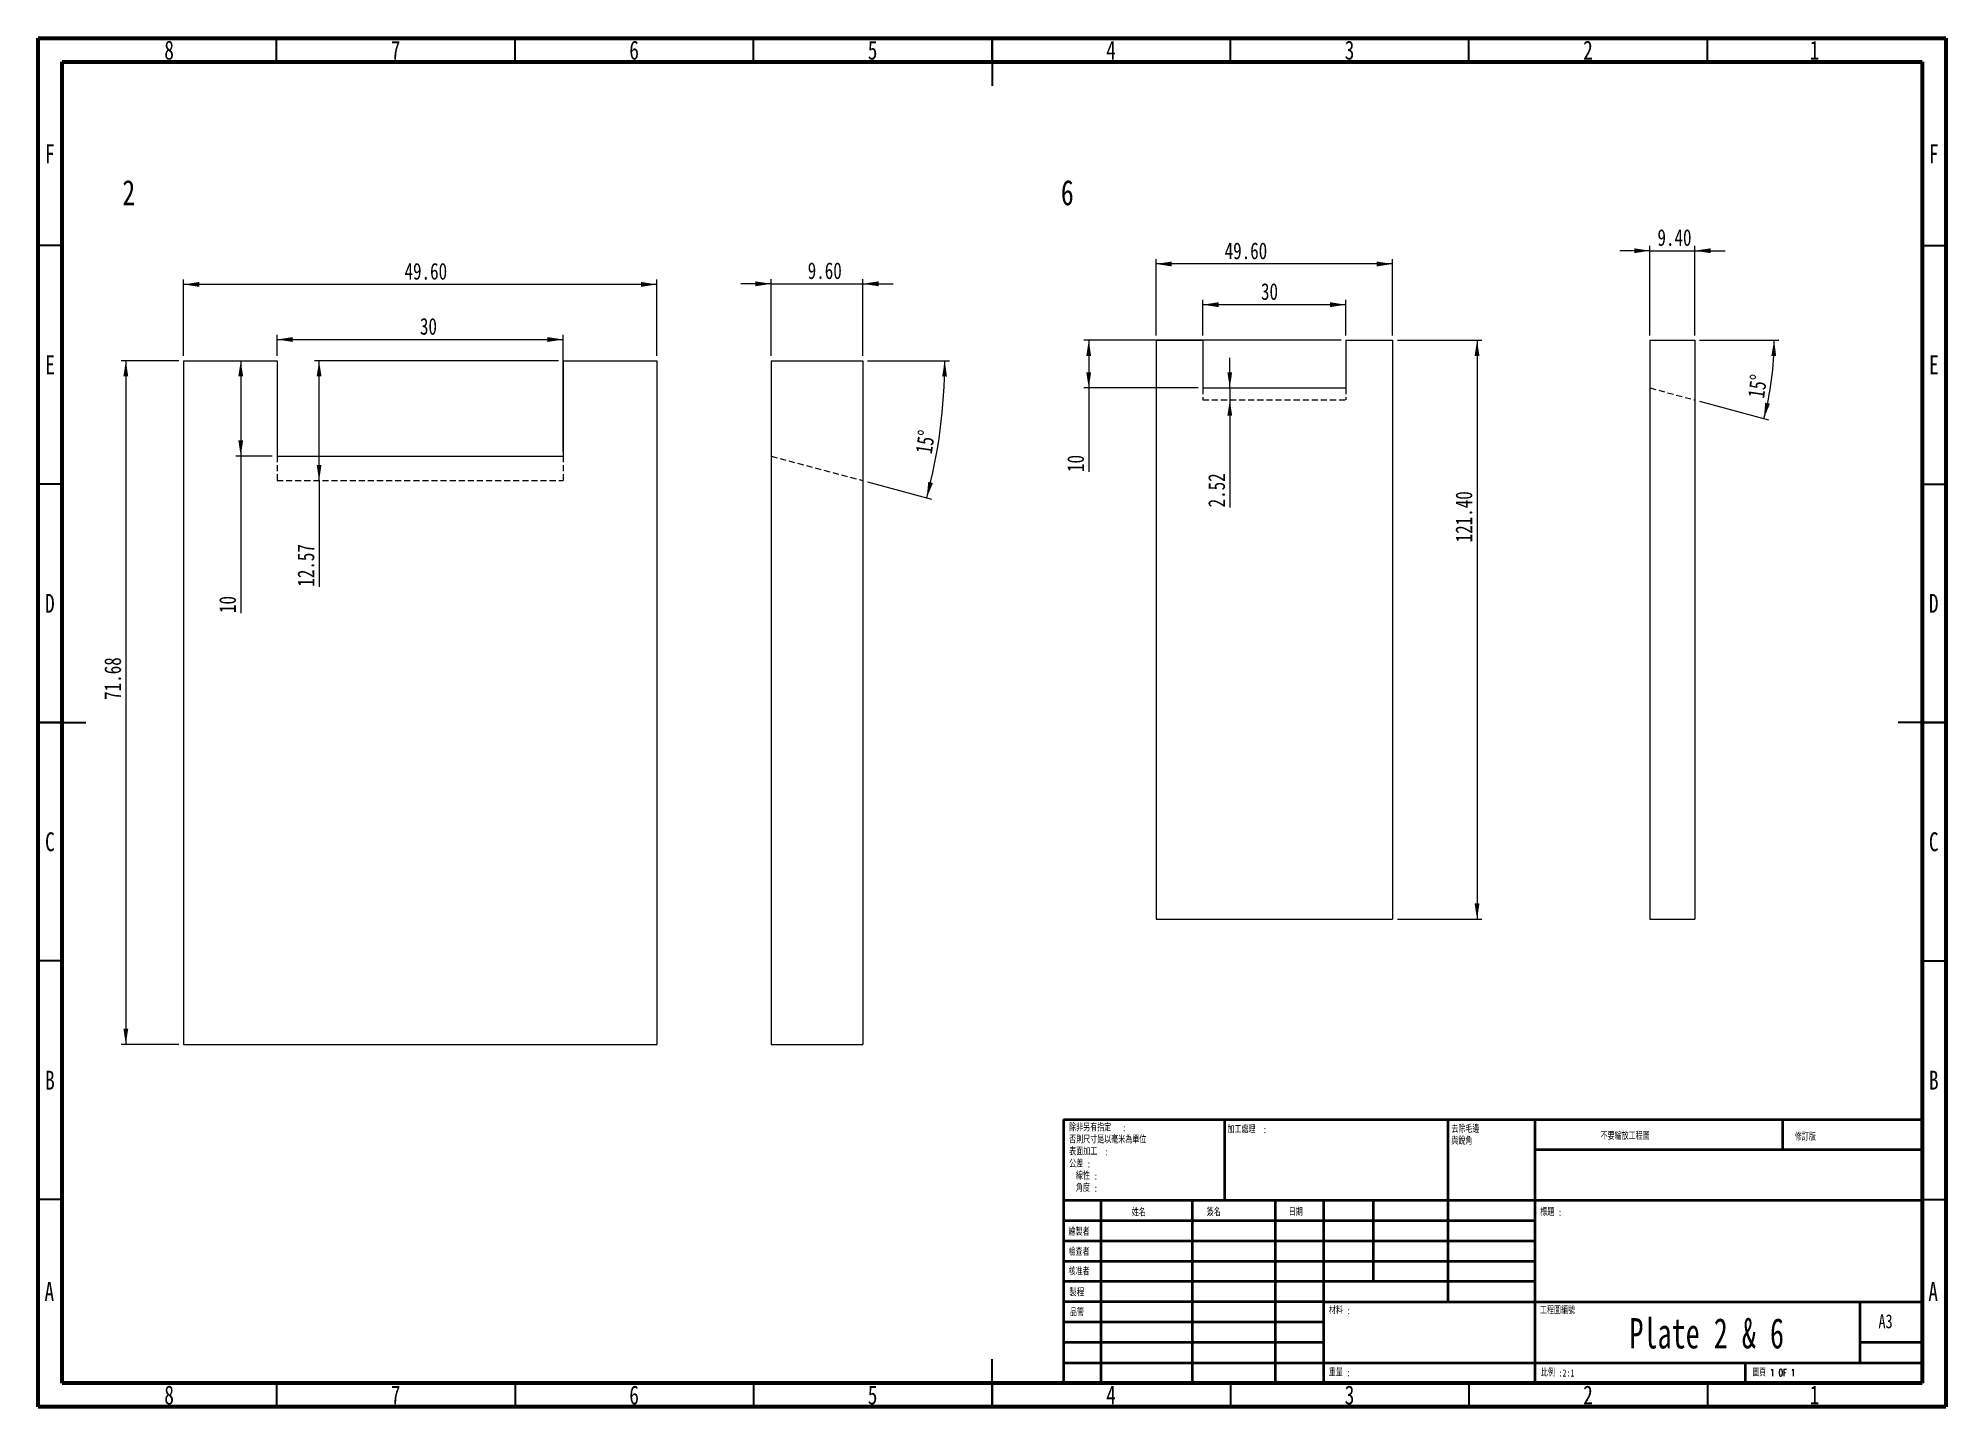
# Model space of a CAD drawing. Header units: millimetres. Extents: x 15 to 415, y 5 to 292.
import ezdxf

# ---------------------------------------------------------------- set-up
doc = ezdxf.new("R2010")
doc.units = ezdxf.units.MM
doc.linetypes.add('HIDDEN', pattern=[1.905, 1.27, -0.635])
doc.styles.add('SLDTEXTSTYLE0', font='TXT', dxfattribs={"width": 0.75})
doc.styles.add('SLDTEXTSTYLE1', font='TXT', dxfattribs={"width": 0.7, "bigfont": 'bigfont'})
doc.styles.add('SLDTEXTSTYLE2', font='TXT', dxfattribs={"width": 0.75, "bigfont": 'bigfont'})
doc.styles.add('SLDTEXTSTYLE3', font='TXT', dxfattribs={"width": 0.666667, "bigfont": 'bigfont'})
doc.styles.add('SLDTEXTSTYLE4', font='TXT', dxfattribs={"width": 0.681818})
doc.dimstyles.new('SLDDIMSTYLE0', dxfattribs={"dimtxt": 3.5, "dimasz": 3.302, "dimexe": 0, "dimexo": 0.0625, "dimgap": 0.875, "dimtad": 1, "dimlfac": 0.5, "dimrnd": 1e-09, "dimzin": 12, "dimdsep": 46, "dimtxsty": 'SLDTEXTSTYLE0', "dimsah": 1, "dimcen": 0.09, "dimadec": 0, "dimazin": 3, "dimtfac": 1, "dimtofl": 0, "dimtmove": 0, "dimatfit": 3, "dimfxl": 0, "dimfrac": 2, "dimtolj": 1, "dimtzin": 12, "dimarcsym": 0})
doc.dimstyles.new('SLDDIMSTYLE1', dxfattribs={"dimtxt": 3.5, "dimasz": 3.302, "dimexe": 0, "dimexo": 0.0625, "dimgap": 0.875, "dimtad": 1, "dimlfac": 0.5, "dimrnd": 1e-09, "dimzin": 4, "dimdsep": 46, "dimtxsty": 'SLDTEXTSTYLE0', "dimsah": 1, "dimcen": 0.09, "dimadec": 0, "dimazin": 1, "dimtfac": 1, "dimtofl": 0, "dimtmove": 0, "dimatfit": 3, "dimfxl": 0, "dimfrac": 2, "dimtolj": 1, "dimtzin": 12, "dimarcsym": 0})
doc.dimstyles.new('SLDDIMSTYLE2', dxfattribs={"dimtxt": 3.5, "dimasz": 3.302, "dimexe": 0, "dimexo": 0.0625, "dimgap": 0.875, "dimtad": 1, "dimdec": 4, "dimlfac": 0.5, "dimzin": 12, "dimdsep": 46, "dimtxsty": 'SLDTEXTSTYLE0', "dimsah": 1, "dimcen": 0.09, "dimazin": 3, "dimtfac": 1, "dimtofl": 0, "dimtmove": 0, "dimatfit": 3, "dimfxl": 0, "dimfrac": 2, "dimtolj": 1, "dimtzin": 12, "dimarcsym": 0})
doc.dimstyles.new('SLDDIMSTYLE3', dxfattribs={"dimtxt": 3.5, "dimasz": 3.302, "dimexe": 0, "dimexo": 0.0625, "dimgap": 0.875, "dimtad": 1, "dimlfac": 0.5, "dimrnd": 1e-09, "dimzin": 4, "dimdsep": 46, "dimtxsty": 'SLDTEXTSTYLE0', "dimsah": 1, "dimcen": 0.09, "dimadec": 0, "dimazin": 1, "dimtfac": 1, "dimtmove": 0, "dimatfit": 0, "dimfxl": 0, "dimfrac": 2, "dimtolj": 1, "dimtzin": 12, "dimarcsym": 0})
doc.dimstyles.new('SLDDIMSTYLE4', dxfattribs={"dimtxt": 3.5, "dimasz": 3.302, "dimexe": 0, "dimexo": 0.0625, "dimgap": 0.875, "dimtad": 1, "dimrnd": 1e-09, "dimzin": 4, "dimdsep": 46, "dimtxsty": 'SLDTEXTSTYLE0', "dimsah": 1, "dimcen": 0.09, "dimadec": 0, "dimazin": 1, "dimtfac": 1, "dimtofl": 0, "dimtmove": 0, "dimatfit": 3, "dimfxl": 0, "dimfrac": 2, "dimtolj": 1, "dimtzin": 12, "dimarcsym": 0})
doc.dimstyles.new('SLDDIMSTYLE5', dxfattribs={"dimtxt": 3.5, "dimasz": 3.302, "dimexe": 0, "dimexo": 0.0625, "dimgap": 0.875, "dimtad": 1, "dimrnd": 1e-09, "dimzin": 12, "dimdsep": 46, "dimtxsty": 'SLDTEXTSTYLE0', "dimsah": 1, "dimcen": 0.09, "dimadec": 0, "dimazin": 3, "dimtfac": 1, "dimtofl": 0, "dimtmove": 0, "dimatfit": 3, "dimfxl": 0, "dimfrac": 2, "dimtolj": 1, "dimtzin": 12, "dimarcsym": 0})
doc.dimstyles.new('SLDDIMSTYLE6', dxfattribs={"dimtxt": 3.5, "dimasz": 3.302, "dimexe": 0, "dimexo": 0.0625, "dimgap": 0.875, "dimtad": 1, "dimrnd": 1e-09, "dimzin": 12, "dimdsep": 46, "dimtxsty": 'SLDTEXTSTYLE0', "dimsah": 1, "dimcen": 0.09, "dimadec": 0, "dimazin": 3, "dimtfac": 1, "dimtmove": 0, "dimatfit": 0, "dimfxl": 0, "dimfrac": 2, "dimtolj": 1, "dimtzin": 12, "dimarcsym": 0})
doc.dimstyles.new('SLDDIMSTYLE7', dxfattribs={"dimtxt": 3.5, "dimasz": 3.302, "dimexe": 0, "dimexo": 0.0625, "dimgap": 0.875, "dimtad": 1, "dimdec": 4, "dimzin": 12, "dimdsep": 46, "dimtxsty": 'SLDTEXTSTYLE0', "dimsah": 1, "dimcen": 0.09, "dimazin": 3, "dimtfac": 1, "dimtofl": 0, "dimtmove": 0, "dimatfit": 3, "dimfxl": 0, "dimfrac": 2, "dimtolj": 1, "dimtzin": 12, "dimarcsym": 0})
doc.dimstyles.new('SLDDIMSTYLE8', dxfattribs={"dimtxt": 3.5, "dimasz": 3.302, "dimexe": 0, "dimexo": 0.0625, "dimgap": 0.875, "dimtad": 1, "dimrnd": 1e-09, "dimzin": 4, "dimdsep": 46, "dimtxsty": 'SLDTEXTSTYLE0', "dimsah": 1, "dimcen": 0.09, "dimadec": 0, "dimazin": 1, "dimtfac": 1, "dimtmove": 0, "dimatfit": 0, "dimfxl": 0, "dimfrac": 2, "dimtolj": 1, "dimtzin": 12, "dimarcsym": 0})

# ---------------------------------------------------------------- blocks, each defined once
blk = doc.blocks.new('SW_NOTE_0')
at = {"color": 0, "linetype": 'Continuous', "lineweight": 0, "char_height": 1.5, "attachment_point": 1}
for s, insert, style in [('\\M+18F9C\\M+194F1另\\M+1974C\\M+18E77\\M+192E8', (0, 1.93), 'SLDTEXTSTYLE1'), (':', (11.13, 1.89), 'SLDTEXTSTYLE0'), ('\\M+1955C\\M+196CA\\M+189C1\\M+18D48', (0, -3.11), 'SLDTEXTSTYLE1'), ('\\M+194DB\\M+191A5\\M+18EDA\\M+190A1\\M+190A5\\M+188C8\\M+19F7C\\M+195C4\\M+188D7\\M+19A64\\M+188CA', (0, -0.61), 'SLDTEXTSTYLE1'), (':', (7.43, -3.15), 'SLDTEXTSTYLE0'), ('\\M+18CF6\\M+18DB7', (0, -5.65), 'SLDTEXTSTYLE1'), (':', (3.72, -5.7), 'SLDTEXTSTYLE0'), ('\\M+190FC\\M+190AB', (1.41, -8.2), 'SLDTEXTSTYLE1'), ('\\M+18A70\\M+19378', (1.41, -10.74), 'SLDTEXTSTYLE1'), (':', (5.17, -10.79), 'SLDTEXTSTYLE0'), (':', (5.18, -8.24), 'SLDTEXTSTYLE0')]:
    blk.add_mtext(s, dxfattribs=dict(at, insert=insert, style=style))
blk = doc.blocks.new('SW_NOTE_1')
at = {"color": 0, "linetype": 'Continuous', "lineweight": 0, "char_height": 1.5, "attachment_point": 1}
for s, insert, style in [('\\M+189C1\\M+18D48\\M+1997C\\M+1979D', (0, 1.93), 'SLDTEXTSTYLE1'), (':', (7.44, 1.89), 'SLDTEXTSTYLE0')]:
    blk.add_mtext(s, dxfattribs=dict(at, insert=insert, style=style))
blk = doc.blocks.new('SW_NOTE_2')
at = {"color": 0, "linetype": 'Continuous', "lineweight": 0, "char_height": 1.5, "attachment_point": 1, "style": 'SLDTEXTSTYLE1'}
for s, insert in [('\\M+18B8E\\M+18F9C\\M+196D1\\M+1E7B2', (0, 1.93)), ('\\M+1E46F銳\\M+18A70', (0, -0.57))]:
    blk.add_mtext(s, dxfattribs=dict(at, insert=insert))
blk = doc.blocks.new('SW_NOTE_3')
at = {"color": 0, "linetype": 'Continuous', "lineweight": 0, "char_height": 1.5, "attachment_point": 1}
for s, insert, style in [('\\M+18DDE\\M+197BF', (0, 1.93), 'SLDTEXTSTYLE1'), (':', (3.72, 1.89), 'SLDTEXTSTYLE0')]:
    blk.add_mtext(s, dxfattribs=dict(at, insert=insert, style=style))
blk = doc.blocks.new('SW_NOTE_4')
at = {"color": 0, "linetype": 'Continuous', "lineweight": 0, "char_height": 1.5, "attachment_point": 1}
for s, insert, style in [('\\M+19557\\M+191E8', (0, 1.93), 'SLDTEXTSTYLE1'), (':', (3.72, 1.89), 'SLDTEXTSTYLE0')]:
    blk.add_mtext(s, dxfattribs=dict(at, insert=insert, style=style))
blk = doc.blocks.new('SW_NOTE_5')
at = {"color": 0, "linetype": 'Continuous', "lineweight": 0, "char_height": 1.5, "attachment_point": 1}
for s, insert, style in [('\\M+194E4\\M+197E1', (0, 1.93), 'SLDTEXTSTYLE1'), (':2:1', (3.7, 1.89), 'SLDTEXTSTYLE0')]:
    blk.add_mtext(s, dxfattribs=dict(at, insert=insert, style=style))
blk = doc.blocks.new('SW_NOTE_6')
at = {"color": 0, "linetype": 'Continuous', "lineweight": 0, "attachment_point": 1}
for s, insert, char_height, style in [('\\M+18F64\\M+197CA', (0, 1.93), 1.4986, 'SLDTEXTSTYLE1'), (':', (3.7, 1.89), 1.5, 'SLDTEXTSTYLE0')]:
    blk.add_mtext(s, dxfattribs=dict(at, insert=insert, char_height=char_height, style=style))
blk = doc.blocks.new('_D')
at = {"color": 7, "linetype": 'Continuous', "lineweight": 0}
for p, q in [((44.49, 224.36), (32.38, 224.36)), ((33.38, 224.36), (33.38, 81)), ((44.49, 81), (32.38, 81))]:
    blk.add_line(p, q, dxfattribs=at)
for points in [[(33.38, 224.36), (32.87, 221.06), (33.89, 221.06)], [(33.38, 81), (33.89, 84.3), (32.87, 84.3)]]:
    blk.add_solid(points, dxfattribs=at)
at = {"color": 7, "linetype": 'Continuous', "lineweight": 0, "insert": (28.87, 153.25), "char_height": 3.5, "attachment_point": 1, "rotation": 90, "style": 'SLDTEXTSTYLE0'}
blk.add_mtext('71.68', dxfattribs=at)
blk = doc.blocks.new('_D_1')
at = {"color": 7, "linetype": 'Continuous', "lineweight": 0}
for p, q in [((45.49, 225.36), (45.49, 241.36)), ((144.69, 240.36), (45.49, 240.36)), ((144.69, 225.36), (144.69, 241.36))]:
    blk.add_line(p, q, dxfattribs=at)
for points in [[(45.49, 240.36), (48.79, 239.85), (48.79, 240.87)], [(144.69, 240.36), (141.39, 240.87), (141.39, 239.85)]]:
    blk.add_solid(points, dxfattribs=at)
at = {"color": 7, "linetype": 'Continuous', "lineweight": 0, "insert": (91.82, 244.87), "char_height": 3.5, "attachment_point": 1, "style": 'SLDTEXTSTYLE0'}
blk.add_mtext('49.60', dxfattribs=at)
blk = doc.blocks.new('_D_2')
at = {"color": 7, "linetype": 'Continuous', "lineweight": 0}
for p, q in [((65.09, 225.36), (65.09, 229.81)), ((65.09, 228.81), (125.09, 228.81)), ((125.09, 205.36), (125.09, 229.81))]:
    blk.add_line(p, q, dxfattribs=at)
for points in [[(65.09, 228.81), (68.39, 228.3), (68.39, 229.31)], [(125.09, 228.81), (121.79, 229.31), (121.79, 228.3)]]:
    blk.add_solid(points, dxfattribs=at)
at = {"color": 7, "linetype": 'Continuous', "lineweight": 0, "insert": (95.05, 233.32), "char_height": 3.5, "attachment_point": 1, "style": 'SLDTEXTSTYLE0'}
blk.add_mtext('30', dxfattribs=at)
blk = doc.blocks.new('_D_3')
at = {"color": 7, "linetype": 'Continuous', "lineweight": 0}
for p, q in [((57.48, 224.36), (57.48, 204.36)), ((64.09, 204.36), (56.48, 204.36)), ((57.48, 204.36), (57.48, 171.45))]:
    blk.add_line(p, q, dxfattribs=at)
for points in [[(57.48, 224.36), (56.97, 221.06), (57.98, 221.06)], [(57.48, 204.36), (57.98, 207.66), (56.97, 207.66)]]:
    blk.add_solid(points, dxfattribs=at)
at = {"color": 7, "linetype": 'Continuous', "lineweight": 0, "insert": (52.96, 171.45), "char_height": 3.5, "attachment_point": 1, "rotation": 90, "style": 'SLDTEXTSTYLE0'}
blk.add_mtext('10', dxfattribs=at)
blk = doc.blocks.new('_D_4')
at = {"color": 7, "linetype": 'Continuous', "lineweight": 0}
for p, q in [((124.09, 224.36), (72.91, 224.36)), ((73.91, 199.21), (73.91, 224.36)), ((73.91, 199.21), (73.91, 176.98))]:
    blk.add_line(p, q, dxfattribs=at)
for points in [[(73.91, 224.36), (73.4, 221.06), (74.41, 221.06)], [(73.91, 199.21), (74.41, 202.52), (73.4, 202.52)]]:
    blk.add_solid(points, dxfattribs=at)
at = {"color": 7, "linetype": 'Continuous', "lineweight": 0, "insert": (69.39, 176.98), "char_height": 3.5, "attachment_point": 1, "rotation": 90, "style": 'SLDTEXTSTYLE0'}
blk.add_mtext('12.57', dxfattribs=at)
blk = doc.blocks.new('_D_5')
at = {"color": 7, "linetype": 'Continuous', "lineweight": 0}
for p, q in [((188.91, 224.36), (206.1, 224.36)), ((188.88, 198.96), (202.28, 195.36))]:
    blk.add_line(p, q, dxfattribs=at)
blk.add_arc((94.07, 224.36), 111.02, 345, 0, dxfattribs=at)
for points in [[(205.1, 224.36), (204.54, 221.06), (205.55, 221.05)], [(201.31, 195.62), (202.61, 198.7), (201.63, 198.95)]]:
    blk.add_solid(points, dxfattribs=at)
at = {"color": 7, "linetype": 'Continuous', "lineweight": 0, "insert": (198.9, 205.18), "char_height": 3.5, "attachment_point": 1, "rotation": 81.5247, "style": 'SLDTEXTSTYLE0'}
blk.add_mtext('15°', dxfattribs=at)
blk = doc.blocks.new('_D_6')
at = {"color": 7, "linetype": 'Continuous', "lineweight": 0}
for p, q in [((168.71, 240.49), (162.36, 240.49)), ((168.71, 225.36), (168.71, 241.49)), ((168.71, 240.49), (187.91, 240.49)), ((187.91, 225.36), (187.91, 241.49)), ((187.91, 240.49), (194.26, 240.49))]:
    blk.add_line(p, q, dxfattribs=at)
for points in [[(168.71, 240.49), (165.41, 241), (165.41, 239.98)], [(187.91, 240.49), (191.22, 239.98), (191.22, 241)]]:
    blk.add_solid(points, dxfattribs=at)
at = {"color": 7, "linetype": 'Continuous', "lineweight": 0, "insert": (176.36, 245), "char_height": 3.5, "attachment_point": 1, "style": 'SLDTEXTSTYLE0'}
blk.add_mtext('9.60', dxfattribs=at)
blk = doc.blocks.new('_D_7')
at = {"color": 7, "linetype": 'Continuous', "lineweight": 0}
for p, q in [((300, 228.65), (317.7, 228.65)), ((316.7, 228.65), (316.7, 107.25)), ((300, 107.25), (317.7, 107.25))]:
    blk.add_line(p, q, dxfattribs=at)
for points in [[(316.7, 228.65), (316.19, 225.34), (317.21, 225.34)], [(316.7, 107.25), (317.21, 110.55), (316.19, 110.55)]]:
    blk.add_solid(points, dxfattribs=at)
at = {"color": 7, "linetype": 'Continuous', "lineweight": 0, "insert": (312.19, 186.28), "char_height": 3.5, "attachment_point": 1, "rotation": 90, "style": 'SLDTEXTSTYLE0'}
blk.add_mtext('121.40', dxfattribs=at)
blk = doc.blocks.new('_D_8')
at = {"color": 7, "linetype": 'Continuous', "lineweight": 0}
for p, q in [((249.4, 229.65), (249.4, 245.65)), ((299, 244.65), (249.4, 244.65)), ((299, 229.65), (299, 245.65))]:
    blk.add_line(p, q, dxfattribs=at)
for points in [[(249.4, 244.65), (252.7, 244.14), (252.7, 245.15)], [(299, 244.65), (295.69, 245.15), (295.69, 244.14)]]:
    blk.add_solid(points, dxfattribs=at)
at = {"color": 7, "linetype": 'Continuous', "lineweight": 0, "insert": (263.78, 249.16), "char_height": 3.5, "attachment_point": 1, "style": 'SLDTEXTSTYLE0'}
blk.add_mtext('49.60', dxfattribs=at)
blk = doc.blocks.new('_D_9')
at = {"color": 7, "linetype": 'Continuous', "lineweight": 0}
for p, q in [((259.2, 229.65), (259.2, 237.11)), ((289.2, 236.11), (259.2, 236.11)), ((289.2, 229.65), (289.2, 237.11))]:
    blk.add_line(p, q, dxfattribs=at)
for points in [[(259.2, 236.11), (262.5, 235.6), (262.5, 236.62)], [(289.2, 236.11), (285.89, 236.62), (285.89, 235.6)]]:
    blk.add_solid(points, dxfattribs=at)
at = {"color": 7, "linetype": 'Continuous', "lineweight": 0, "insert": (271.4, 240.62), "char_height": 3.5, "attachment_point": 1, "style": 'SLDTEXTSTYLE0'}
blk.add_mtext('30', dxfattribs=at)
blk = doc.blocks.new('_D_10')
at = {"color": 7, "linetype": 'Continuous', "lineweight": 0}
for p, q in [((288.2, 228.65), (234.28, 228.65)), ((235.28, 228.65), (235.28, 218.65)), ((258.2, 218.65), (234.28, 218.65)), ((235.28, 218.65), (235.28, 201.03))]:
    blk.add_line(p, q, dxfattribs=at)
for points in [[(235.28, 228.65), (234.77, 225.34), (235.79, 225.34)], [(235.28, 218.65), (235.79, 221.95), (234.77, 221.95)]]:
    blk.add_solid(points, dxfattribs=at)
at = {"color": 7, "linetype": 'Continuous', "lineweight": 0, "insert": (230.77, 201.03), "char_height": 3.5, "attachment_point": 1, "rotation": 90, "style": 'SLDTEXTSTYLE0'}
blk.add_mtext('10', dxfattribs=at)
blk = doc.blocks.new('_D_11')
at = {"color": 7, "linetype": 'Continuous', "lineweight": 0}
for p, q in [((264.86, 218.65), (264.86, 225)), ((264.86, 218.65), (264.86, 216.13)), ((264.86, 216.13), (264.86, 193.61))]:
    blk.add_line(p, q, dxfattribs=at)
for points in [[(264.86, 218.65), (265.36, 221.95), (264.35, 221.95)], [(264.86, 216.13), (264.35, 212.82), (265.36, 212.82)]]:
    blk.add_solid(points, dxfattribs=at)
at = {"color": 7, "linetype": 'Continuous', "lineweight": 0, "insert": (260.34, 193.61), "char_height": 3.5, "attachment_point": 1, "rotation": 90, "style": 'SLDTEXTSTYLE0'}
blk.add_mtext('2.52', dxfattribs=at)
blk = doc.blocks.new('_D_12')
at = {"color": 7, "linetype": 'Continuous', "lineweight": 0}
for p, q in [((363.36, 228.65), (380, 228.65)), ((363.33, 215.87), (377.81, 211.99))]:
    blk.add_line(p, q, dxfattribs=at)
blk.add_arc((315.64, 228.65), 63.36, 345, 0, dxfattribs=at)
for points in [[(379, 228.65), (378.41, 225.36), (379.42, 225.33)], [(376.84, 212.25), (378.11, 215.34), (377.12, 215.58)]]:
    blk.add_solid(points, dxfattribs=at)
at = {"color": 7, "linetype": 'Continuous', "lineweight": 0, "insert": (373.4, 216.83), "char_height": 3.5, "attachment_point": 1, "rotation": 81.8641, "style": 'SLDTEXTSTYLE0'}
blk.add_mtext('15°', dxfattribs=at)
blk = doc.blocks.new('_D_13')
at = {"color": 7, "linetype": 'Continuous', "lineweight": 0}
for p, q in [((352.96, 229.65), (352.96, 248.43)), ((362.36, 229.65), (362.36, 248.43)), ((352.96, 247.43), (346.61, 247.43)), ((352.96, 247.43), (362.36, 247.43)), ((362.36, 247.43), (368.71, 247.43))]:
    blk.add_line(p, q, dxfattribs=at)
for points in [[(352.96, 247.43), (349.66, 247.93), (349.66, 246.92)], [(362.36, 247.43), (365.67, 246.92), (365.67, 247.93)]]:
    blk.add_solid(points, dxfattribs=at)
at = {"color": 7, "linetype": 'Continuous', "lineweight": 0, "insert": (354.53, 251.94), "char_height": 3.5, "attachment_point": 1, "style": 'SLDTEXTSTYLE0'}
blk.add_mtext('9.40', dxfattribs=at)

msp = doc.modelspace()

# ---------------------------------------------------------------- linework, layer by layer
at = {"color": 7, "linetype": 'Continuous', "lineweight": 60}
for p, q in [((15, 5), (15, 292)), ((15, 292), (415, 292)), ((415, 292), (415, 5)), ((20, 10), (20, 287)), ((20, 287), (410, 287)), ((410, 287), (410, 10)), ((410, 10), (20, 10)), ((415, 5), (15, 5))]:
    msp.add_line(p, q, dxfattribs=at)
at = {"color": 7, "linetype": 'Continuous', "lineweight": 30}
for p, q in [((65, 287), (65, 292)), ((115, 287), (115, 292)), ((165, 287), (165, 292)), ((215, 292), (215, 282)), ((215, 287), (215, 292)), ((265, 287), (265, 292)), ((315, 287), (315, 292)), ((365, 287), (365, 292)), ((20, 248.5), (15, 248.5)), ((410, 248.5), (415, 248.5)), ((20, 198.5), (15, 198.5)), ((410, 198.5), (415, 198.5)), ((15, 148.5), (25, 148.5)), ((20, 148.5), (15, 148.5)), ((415, 148.5), (405, 148.5)), ((410, 148.5), (415, 148.5)), ((20, 98.5), (15, 98.5)), ((410, 98.5), (415, 98.5)), ((20, 48.5), (15, 48.5)), ((410, 48.5), (415, 48.5)), ((215, 5), (215, 15)), ((65, 10), (65, 5)), ((115, 10), (115, 5)), ((165, 10), (165, 5)), ((215, 10), (215, 5)), ((265, 10), (265, 5)), ((315, 10), (315, 5)), ((365, 10), (365, 5))]:
    msp.add_line(p, q, dxfattribs=at)
at = {"color": 7, "linetype": 'Continuous', "lineweight": 15}
for p, q in [((249.39502, 228.64531), (249.39502, 107.24531)), ((249.39502, 228.64531), (259.19502, 228.64531)), ((259.19502, 228.64531), (259.19502, 218.64531)), ((289.19502, 228.64531), (289.19502, 218.64531)), ((289.19502, 228.64531), (298.99502, 228.64531)), ((298.99502, 228.64531), (298.99502, 107.24531)), ((352.96328, 228.64531), (352.96328, 107.24531)), ((352.96328, 228.64531), (362.36328, 228.64531)), ((362.36328, 228.64531), (362.36328, 107.24531)), ((45.49172, 224.35848), (45.49172, 80.99848)), ((45.49172, 224.35848), (65.09172, 224.35848)), ((65.09172, 224.35848), (65.09172, 204.35848)), ((125.09172, 224.35848), (125.09172, 204.35848)), ((125.09172, 224.35848), (144.69173, 224.35848)), ((144.69173, 224.35848), (144.69173, 80.99848)), ((168.71317, 224.35848), (168.71317, 80.99848)), ((168.71317, 224.35848), (187.91317, 224.35848)), ((187.91317, 224.35848), (187.91317, 80.99848)), ((259.19502, 218.64531), (289.19502, 218.64531)), ((65.09172, 204.35848), (125.09172, 204.35848)), ((249.39502, 107.24531), (298.99502, 107.24531)), ((352.96328, 107.24531), (362.36328, 107.24531)), ((45.49172, 80.99848), (144.69173, 80.99848)), ((168.71317, 80.99848), (187.91317, 80.99848))]:
    msp.add_line(p, q, dxfattribs=at)
at = {"color": 7, "linetype": 'HIDDEN', "lineweight": 0}
for p, q in [((259.19502, 218.64531), (259.19502, 216.12659)), ((259.19502, 216.12659), (289.19502, 216.12659)), ((289.19502, 218.64531), (289.19502, 216.12659)), ((352.96328, 218.64531), (362.36328, 216.12659)), ((65.09172, 204.35848), (65.09172, 199.21386)), ((125.09172, 204.35848), (125.09172, 199.21386)), ((168.71317, 204.35848), (187.91317, 199.21386)), ((65.09172, 199.21386), (125.09172, 199.21386))]:
    msp.add_line(p, q, dxfattribs=at)
at = {"color": 7, "linetype": 'Continuous', "lineweight": 40}
for p, q in [((230, 65.25), (410, 65.25)), ((230, 65.25), (230, 10)), ((263.8, 48.25), (263.8, 65.25)), ((310.6, 65.25), (310.6, 27)), ((328.8, 65.25), (328.8, 10)), ((380.8, 58.875), (380.8, 65.25)), ((410, 58.875), (328.8, 58.875)), ((410, 48.25), (230, 48.25)), ((237.8, 48.25), (237.8, 10)), ((256.99095, 48.25), (256.99095, 10)), ((274.39893, 48.25), (274.39893, 10)), ((284.6, 10), (284.6, 48.25)), ((295, 31.25), (295, 48.25)), ((328.8, 44), (230, 44)), ((328.8, 39.75), (230, 39.75)), ((328.8, 35.5), (230, 35.5)), ((328.8, 31.25), (230, 31.25)), ((284.6, 27), (230, 27)), ((284.6, 27), (410, 27)), ((397, 14.25), (397, 27)), ((284.6, 22.74993), (230, 22.74993)), ((284.6, 18.5), (230, 18.5)), ((410, 18.5), (397, 18.5)), ((230, 14.25), (410, 14.25)), ((373, 10), (373, 14.25))]:
    msp.add_line(p, q, dxfattribs=at)

# ---------------------------------------------------------------- block references
at = {"color": 7, "linetype": 'Continuous', "lineweight": 0}
for name, p in [('SW_NOTE_0', (231.18453, 62.38128)), ('SW_NOTE_1', (264.37129, 61.98567)), ('SW_NOTE_2', (311.30922, 62.06949)), ('SW_NOTE_4', (329.95619, 44.64258)), ('SW_NOTE_3', (285.64586, 24.05245)), ('SW_NOTE_6', (285.61781, 11.01752)), ('SW_NOTE_5', (330.07397, 10.96649))]:
    msp.add_blockref(name, p, dxfattribs=at)

# ---------------------------------------------------------------- texts
for s, insert, char_height, attachment_point, style in [('8', (42.46004, 291.47393), 3.96875, 2, 'SLDTEXTSTYLE0'), ('7', (89.96004, 291.47393), 3.96875, 2, 'SLDTEXTSTYLE0'), ('6', (139.96004, 291.47393), 3.96875, 2, 'SLDTEXTSTYLE0'), ('5', (189.96004, 291.47393), 3.96875, 2, 'SLDTEXTSTYLE0'), ('4', (239.96004, 291.47393), 3.96875, 2, 'SLDTEXTSTYLE0'), ('3', (289.96004, 291.47393), 3.96875, 2, 'SLDTEXTSTYLE0'), ('2', (339.96004, 291.47393), 3.96875, 2, 'SLDTEXTSTYLE0'), ('1', (387.46004, 291.47393), 3.96875, 2, 'SLDTEXTSTYLE0'), ('F', (17.45774, 269.72393), 3.96875, 2, 'SLDTEXTSTYLE0'), ('F', (412.45774, 269.72393), 3.96875, 2, 'SLDTEXTSTYLE0'), ('2', (32.64892, 262.25718), 5.29167, 1, 'SLDTEXTSTYLE0'), ('6', (229.44065, 262.25718), 5.29167, 1, 'SLDTEXTSTYLE0'), ('E', (17.50781, 225.47393), 3.96875, 2, 'SLDTEXTSTYLE0'), ('E', (412.50781, 225.47393), 3.96875, 2, 'SLDTEXTSTYLE0'), ('D', (17.45269, 175.47393), 3.96875, 2, 'SLDTEXTSTYLE0'), ('D', (412.45269, 175.47393), 3.96875, 2, 'SLDTEXTSTYLE0'), ('C', (17.45866, 125.47393), 3.96875, 2, 'SLDTEXTSTYLE0'), ('C', (412.45866, 125.47393), 3.96875, 2, 'SLDTEXTSTYLE0'), ('B', (17.4706, 75.47393), 3.96875, 2, 'SLDTEXTSTYLE0'), ('B', (412.4706, 75.47393), 3.96875, 2, 'SLDTEXTSTYLE0'), ('\\M+19573\\M+19776\\M+18F6B\\M+195FA\\M+18D48\\M+192F6\\M+19AA4', (342.61464, 62.53299), 1.5, 1, 'SLDTEXTSTYLE1'), ('\\M+18F43\\M+192F9\\M+194C5', (383.32758, 62.33491), 1.5, 1, 'SLDTEXTSTYLE1'), ('\\M+190A9\\M+196BC', (244.32224, 46.50148), 1.5, 1, 'SLDTEXTSTYLE1'), ('\\M+1E2D3\\M+196BC', (260.03359, 46.56176), 1.5, 1, 'SLDTEXTSTYLE1'), ('\\M+193FA\\M+18AFA', (277.2147, 46.57618), 1.5, 1, 'SLDTEXTSTYLE1'), ('\\M+1E389\\M+190BB\\M+18ED2', (231.04118, 42.42853), 1.5, 1, 'SLDTEXTSTYLE1'), ('\\M+19EFB查\\M+18ED2', (231.04078, 38.2056), 1.5, 1, 'SLDTEXTSTYLE1'), ('\\M+18A6A\\M+18F79\\M+18ED2', (231.04, 34.10962), 1.5, 1, 'SLDTEXTSTYLE1'), ('A', (17.33969, 31.16768), 3.96875, 2, 'SLDTEXTSTYLE0'), ('\\M+190BB\\M+192F6', (231.20394, 29.71578), 1.5, 1, 'SLDTEXTSTYLE2'), ('A', (412.33969, 31.16768), 3.96875, 2, 'SLDTEXTSTYLE0'), ('\\M+19569\\M+18AC7', (231.34157, 25.54841), 1.5, 1, 'SLDTEXTSTYLE1'), ('\\M+18D48\\M+192F6\\M+19AA4\\M+195D2\\M+1E56A', (329.9065, 25.98606), 1.5, 1, 'SLDTEXTSTYLE1'), ('A3', (400.87116, 24.40639), 2.910417, 1, 'SLDTEXTSTYLE0'), ('Plate 2 & 6', (364.86259, 23.60691), 6.35, 2, 'SLDTEXTSTYLE4'), ('\\M+19AA4\\M+195C5 1 OF 1', (374.47829, 12.90009), 1.5, 1, 'SLDTEXTSTYLE3'), ('8', (42.46004, 9.47393), 3.96875, 2, 'SLDTEXTSTYLE0'), ('7', (89.96004, 9.47393), 3.96875, 2, 'SLDTEXTSTYLE0'), ('6', (139.96004, 9.47393), 3.96875, 2, 'SLDTEXTSTYLE0'), ('5', (189.96004, 9.47393), 3.96875, 2, 'SLDTEXTSTYLE0'), ('4', (239.96004, 9.47393), 3.96875, 2, 'SLDTEXTSTYLE0'), ('3', (289.96004, 9.47393), 3.96875, 2, 'SLDTEXTSTYLE0'), ('2', (339.96004, 9.47393), 3.96875, 2, 'SLDTEXTSTYLE0'), ('1', (387.46004, 9.47393), 3.96875, 2, 'SLDTEXTSTYLE0')]:
    msp.add_mtext(s, dxfattribs=dict(at, insert=insert, char_height=char_height, attachment_point=attachment_point, style=style))

# ---------------------------------------------------------------- dimensions: what is measured, and where the dimension line sits
for base, p1, p2, dimstyle, picture, middle in [((249.39502, 244.64531), (298.99502, 228.64531), (249.39502, 228.64531), 'SLDDIMSTYLE4', '_D_8', (269.60223, 244.64531)), ((362.36328, 247.42679), (352.96328, 228.64531), (362.36328, 228.64531), 'SLDDIMSTYLE8', '_D_13', (359.05302, 247.42679)), ((45.49172, 240.35848), (144.69172, 224.35848), (45.49172, 224.35848), 'SLDDIMSTYLE1', '_D_1', (97.63765, 240.35848)), ((187.91317, 240.48979), (168.71317, 224.35848), (187.91317, 224.35848), 'SLDDIMSTYLE3', '_D_6', (180.88165, 240.48979)), ((259.19502, 236.10853), (289.19502, 228.64531), (259.19502, 228.64531), 'SLDDIMSTYLE5', '_D_9', (273.98349, 236.10853)), ((125.09172, 228.80642), (65.09172, 224.35848), (125.09172, 204.35848), 'SLDDIMSTYLE0', '_D_2', (97.63765, 228.80642))]:
    dim = msp.add_linear_dim(base=base, p1=p1, p2=p2, dimstyle=dimstyle, dxfattribs=at)
    dim.commit()
    dim.dimension.update_dxf_attribs({"geometry": picture, "text_midpoint": middle, "dimtype": 160})
for base, p1, p2, dimstyle, picture, middle in [((235.28234, 218.64531), (289.19502, 228.64531), (259.19502, 218.64531), 'SLDDIMSTYLE5', '_D_10', (235.28234, 203.61416)), ((316.70081, 107.24531), (298.99502, 228.64531), (298.99502, 107.24531), 'SLDDIMSTYLE4', '_D_7', (316.70081, 193.39121)), ((33.37913, 80.99848), (45.49172, 224.35848), (45.49172, 80.99848), 'SLDDIMSTYLE0', '_D', (33.37913, 159.07132)), ((57.47608, 204.35848), (65.09172, 224.35848), (65.09172, 204.35848), 'SLDDIMSTYLE0', '_D_3', (57.47608, 174.04063)), ((73.90581, 224.35848), (65.09172, 199.21386), (125.09172, 224.35848), 'SLDDIMSTYLE0', '_D_4', (73.90581, 182.80316)), ((264.85586, 216.12659), (259.19502, 218.64531), (259.19502, 216.12659), 'SLDDIMSTYLE6', '_D_11', (264.85586, 198.13758))]:
    dim = msp.add_linear_dim(base=base, p1=p1, p2=p2, angle=90, dimstyle=dimstyle, dxfattribs=at)
    dim.commit()
    dim.dimension.update_dxf_attribs({"geometry": picture, "text_midpoint": middle, "dimtype": 160})
for base, line1, line2, dimstyle, picture, middle in [((378.45893, 220.37541), ((362.36328, 228.64531), (352.96328, 228.64531)), ((362.36328, 216.12659), (352.96328, 218.64531)), 'SLDDIMSTYLE7', '_D_12', (378.36328, 219.67879)), ((204.14591, 209.867), ((187.91317, 224.35848), (168.71317, 224.35848)), ((187.91317, 199.21386), (168.71317, 204.35848)), 'SLDDIMSTYLE2', '_D_5', (203.88328, 207.99542))]:
    dim = msp.add_angular_dim_2l(base=base, line1=line1, line2=line2, dimstyle=dimstyle, dxfattribs=at)
    dim.commit()
    dim.dimension.update_dxf_attribs({"geometry": picture, "text_midpoint": middle, "dimtype": 162})

doc.saveas('drawing.dxf')
